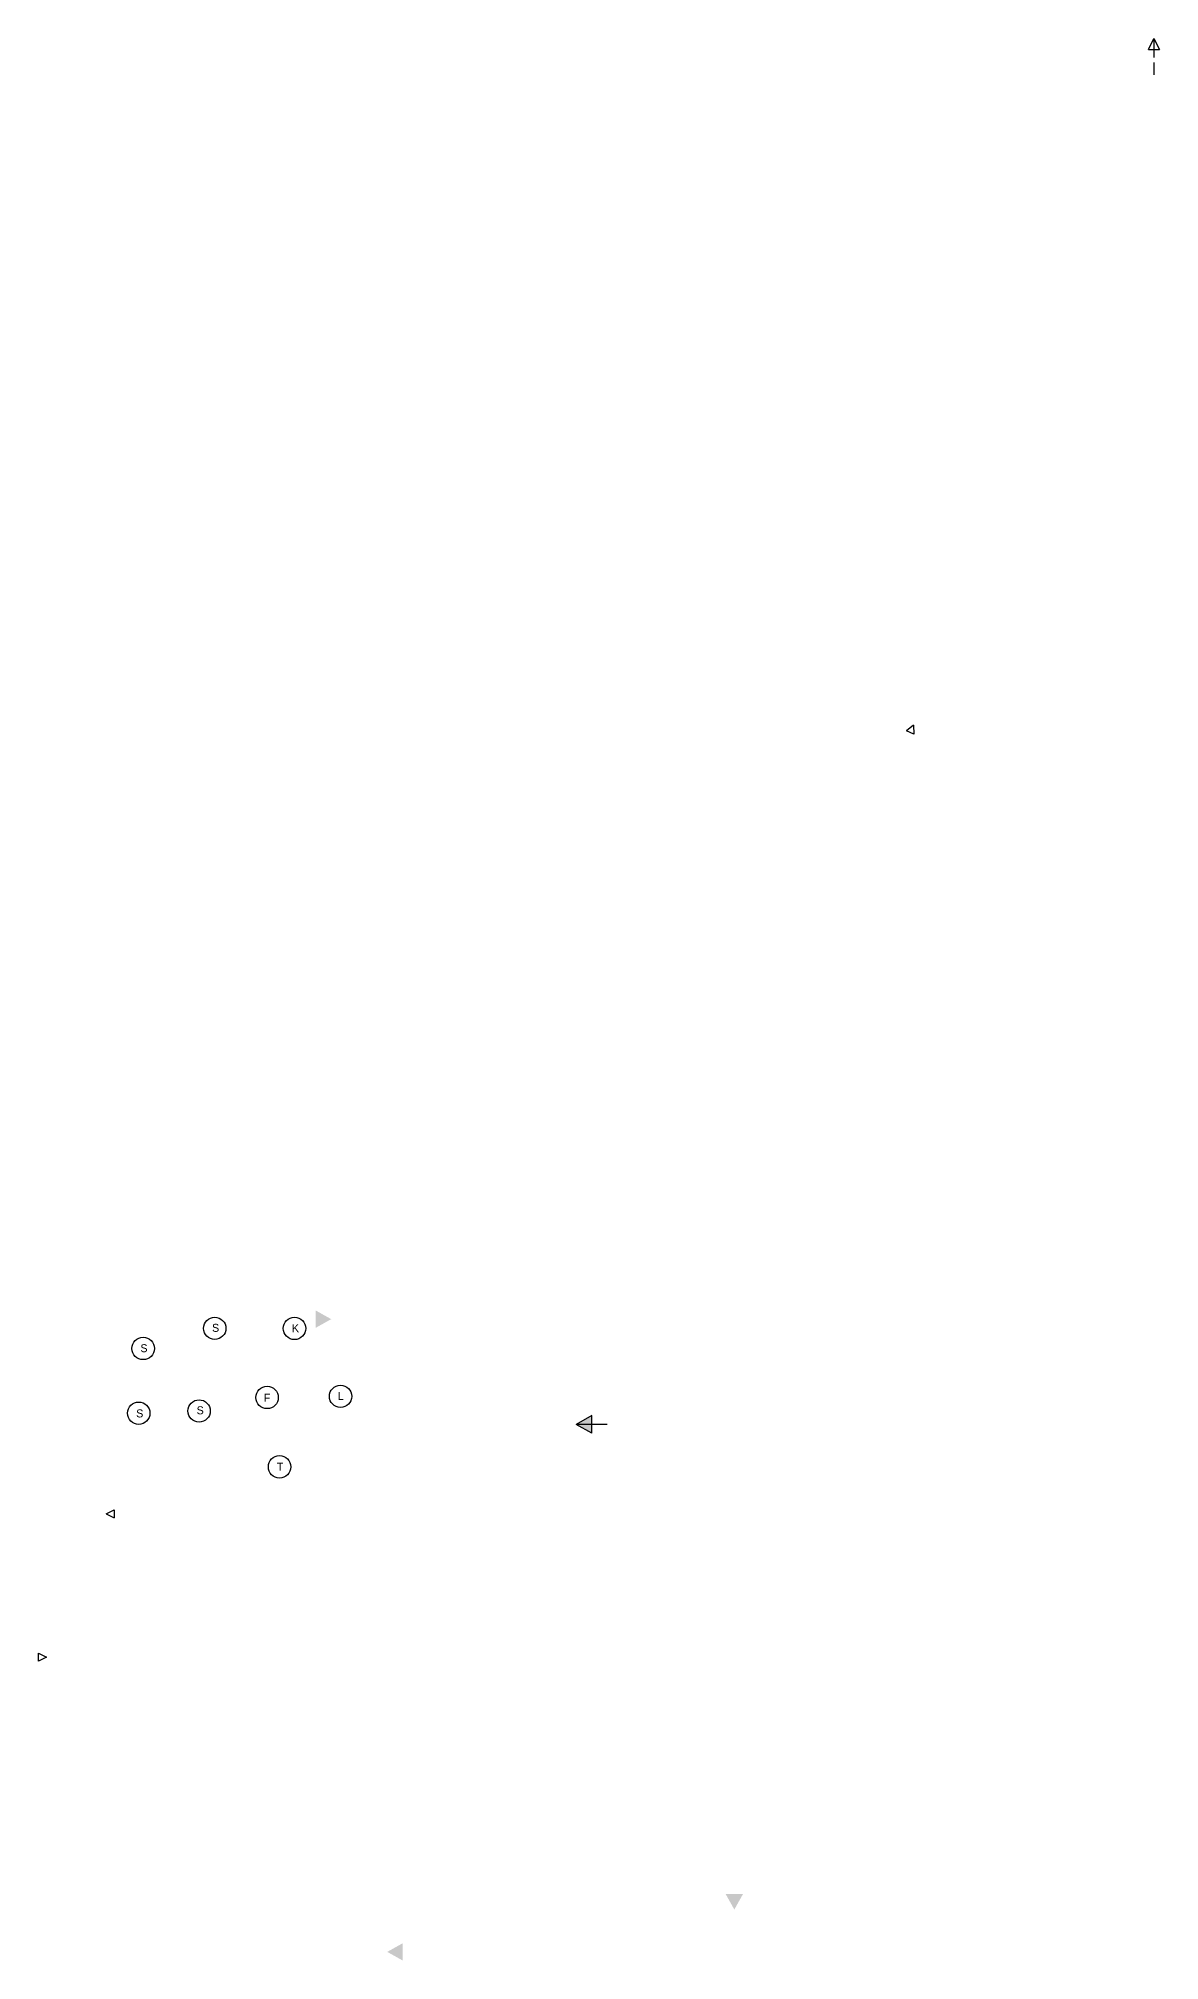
# Model space of a CAD drawing. Header units: feet. Extents: x 145 to 1575, y -322 to 1044.
# Drawn here: x 874 to 1575, y -157 to 1044 of the extents above; entities that cross this region are included whole.
import ezdxf

# ---------------------------------------------------------------- set-up
doc = ezdxf.new("R2010")
doc.units = ezdxf.units.FT
doc.header["$MEASUREMENT"] = 0
doc.linetypes.add('ACAD_ISO02W100', pattern=[15, 12, -3])

msp = doc.modelspace()

# ---------------------------------------------------------------- hatches: boundary and pattern name
at = {"true_color": 0x000000}
h = msp.add_hatch(color=18, dxfattribs=at)
h.paths.add_polyline_path([(1102.08264, -146.12154), (1092.39301, -151.54222), (1102.08264, -151.54222)])
h.paths.add_polyline_path([(1102.08264, -151.54222), (1092.39301, -151.54222), (1102.08264, -156.96289)])
h.paths.add_polyline_path([(1220.12011, 183.46052), (1210.43047, 178.03985), (1220.12011, 178.03985)])
h.paths.add_polyline_path([(1220.12011, 178.03985), (1210.43047, 178.03985), (1220.12011, 172.61917)])
h.paths.add_polyline_path([(1047.68007, 249.16942), (1047.68007, 243.74874), (1057.3697, 243.74874)])
h.paths.add_polyline_path([(1057.3697, 243.74874), (1047.68007, 243.74874), (1047.68007, 238.32807)])
h.paths.add_polyline_path([(1309.25102, -115.40265), (1303.83035, -115.40265), (1309.25102, -125.09228)])
h.paths.add_polyline_path([(1314.67169, -115.40265), (1309.25102, -115.40265), (1309.25102, -125.09228)])

# ---------------------------------------------------------------- linework, layer by layer
at = {"linetype": 'ACAD_ISO02W100'}
for p, q in [((1567.95516, 1036.86841), (1571.45516, 1043.86841)), ((1567.95516, 1036.86841), (1574.95516, 1036.86841)), ((1571.45516, 1043.86841), (1574.95516, 1036.86841)), ((1571.45516, 1043.86841), (1571.45516, 1021.132))]:
    msp.add_line(p, q, dxfattribs=at)
for p, q in [((1421.24852, 614.76519), (1416.83082, 611.33972)), ((1421.24852, 614.76519), (1421.33828, 609.17574)), ((1421.33828, 609.17574), (1416.83082, 611.33972)), ((1220.12011, 183.46052), (1210.43047, 178.03985)), ((1220.12011, 172.61917), (1220.12011, 183.46052)), ((1229.80974, 178.03985), (1210.43047, 178.03985)), ((1220.12011, 172.61917), (1210.43047, 178.03985)), ((916.76554, 122.20654), (921.76554, 124.70654)), ((916.76554, 122.20654), (921.76554, 119.70654)), ((921.76554, 124.70654), (921.76554, 119.70654)), ((874.43395, 35.13829), (879.43395, 32.63829)), ((874.43395, 30.13829), (874.43395, 35.13829)), ((879.43395, 32.63829), (874.43395, 30.13829))]:
    msp.add_line(p, q)
for centre in [(984.58559, 238.01539), (1034.43628, 237.99432), (939.88101, 225.45501), (974.80646, 186.37827), (1017.29665, 194.84637), (1063.23086, 195.53125), (937.08697, 184.98267), (1025.09911, 151.48833)]:
    msp.add_circle(centre, 7)

# ---------------------------------------------------------------- texts
at = {"char_height": 5, "width": 7.2329995, "attachment_point": 1}
for s, insert in [('S', (982.91229, 240.82967)), ('K', (1032.79753, 240.60003)), ('S', (938.1438, 228.08064)), ('F', (1015.22726, 197.14957)), ('L', (1061.43675, 198.325)), ('S', (935.52141, 187.35604)), ('S', (973.28301, 189.30197)), ('T', (1023.35957, 154.03546))]:
    msp.add_mtext(s, dxfattribs=dict(at, insert=insert))

doc.saveas('drawing.dxf')
